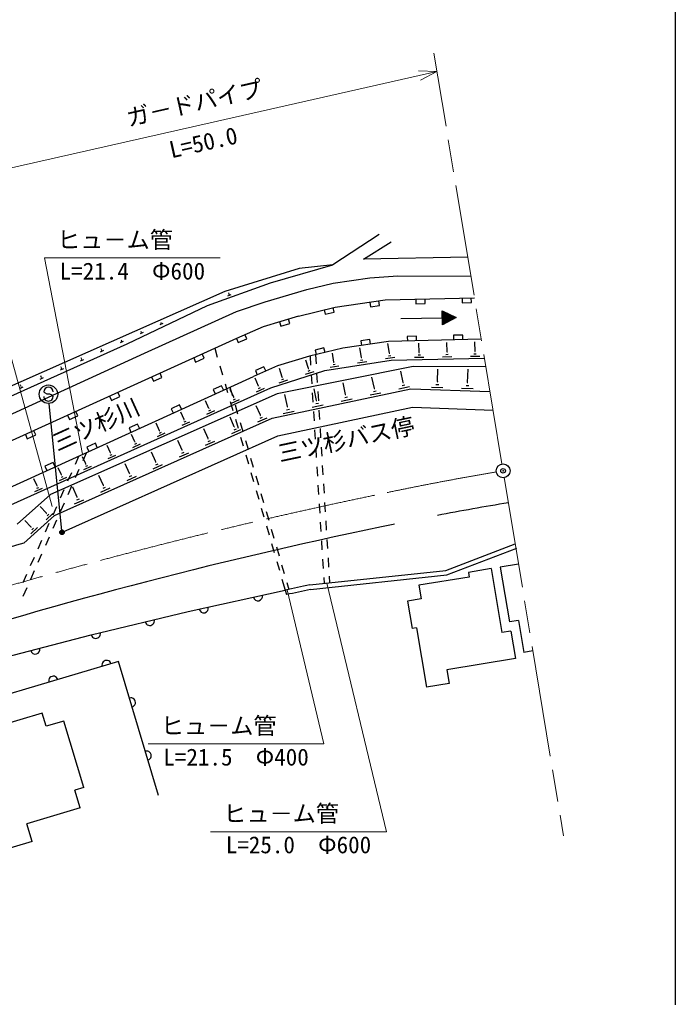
# Model space of a CAD drawing. Units: millimetres, scale not verified. Extents: x 0 to 700000, y -47500 to 447500.
# Drawn here: x 508088 to 579000, y 257696 to 363408 of the extents above; entities that cross this region are included whole.
import ezdxf
from ezdxf.enums import TextEntityAlignment as Align

# ---------------------------------------------------------------- set-up
doc = ezdxf.new("R2010")
doc.units = ezdxf.units.MM
doc.header["$LTSCALE"] = 1000
doc.header["$PDMODE"] = 32
doc.header["$PDSIZE"] = 500
doc.linetypes.add('CHAIN', pattern=[18.5, 12, -1.5, 3.5, -1.5])
doc.layers.add('作業ﾚｲﾔ1', color=7, linetype='Continuous', lineweight=25)
doc.styles.add('@ＭＳ ゴシック', font='')
doc.styles.add('ＭＳ ゴシック', font='')
doc.styles.get('@ＭＳ ゴシック').set_extended_font_data('@MS Gothic')
doc.styles.get('ＭＳ ゴシック').set_extended_font_data('MS Gothic')

msp = doc.modelspace()

# ---------------------------------------------------------------- linework, layer by layer
at = {"layer": '作業ﾚｲﾔ1'}
for p, q in [((579000, 20000), (579000, 370000)), ((546972, 340159), (541949, 336884)), ((545291, 337490), (548254, 339381)), ((556543, 337715), (545291, 337490)), ((538323, 336490), (530277, 334013)), ((535206, 334957), (541949, 336884)), ((541949, 336884), (538323, 336490)), ((541992, 334905), (545942, 335493)), ((545942, 335493), (548989, 335704)), ((548989, 335704), (556880, 335677)), ((528423, 332489), (535206, 334957)), ((534637, 332909), (539134, 334233)), ((539134, 334233), (541992, 334905)), ((530277, 334013), (503337, 322069)), ((530610, 333551), (530981, 333686)), ((530728, 333804), (530700, 333882)), ((530716, 333694), (530808, 333728)), ((530717, 333800), (530740, 333808)), ((542198, 332319), (547615, 333101)), ((547009, 332508), (546938, 333003)), ((547615, 333101), (557268, 333334)), ((550930, 333181), (550942, 332681)), ((551941, 332705), (551929, 333205)), ((555928, 333302), (555940, 332802)), ((556940, 332826), (556928, 333326)), ((519734, 328335), (528423, 332489)), ((531527, 331858), (534637, 332909)), ((538247, 331361), (542198, 332319)), ((541021, 332033), (541139, 331547)), ((542111, 331783), (541993, 332269)), ((545948, 332860), (546019, 332365)), ((546019, 332365), (547009, 332508)), ((550942, 332681), (551941, 332705)), ((555940, 332802), (556940, 332826)), ((521608, 327361), (531527, 331858)), ((538247, 331361), (534412, 330204)), ((537294, 330551), (537150, 331030)), ((541139, 331547), (542111, 331783)), ((549297, 331076), (553796, 331159)), ((553810, 330409), (553782, 331909)), ((553782, 331909), (555296, 331186)), ((553984, 331812), (553784, 331809)), ((554186, 331716), (553786, 331709)), ((554388, 331620), (553788, 331609)), ((554589, 331523), (553790, 331509)), ((554791, 331427), (553791, 331409)), ((554993, 331331), (553793, 331309)), ((555195, 331234), (553795, 331209)), ((555197, 331134), (553797, 331109)), ((554999, 331031), (553799, 331009)), ((554800, 330927), (553801, 330909)), ((555296, 331186), (553810, 330409)), ((523294, 330433), (523606, 330575)), ((523370, 330656), (523389, 330664)), ((523380, 330660), (523374, 330671)), ((523376, 330564), (523454, 330600)), ((534412, 330204), (531535, 328945)), ((536193, 330741), (536337, 330263)), ((536337, 330263), (537294, 330551)), ((554602, 330823), (553802, 330809)), ((554404, 330720), (553804, 330709)), ((554206, 330616), (553806, 330609)), ((554008, 330513), (553808, 330509)), ((531535, 328945), (499618, 314405)), ((521154, 329461), (521474, 329606)), ((521241, 329694), (521230, 329718)), ((521231, 329689), (521251, 329698)), ((521237, 329595), (521318, 329632)), ((531535, 328945), (531736, 328487)), ((531736, 328487), (532652, 328888)), ((532652, 328888), (532451, 329346)), ((545962, 328821), (544972, 328678)), ((546034, 328326), (545962, 328821)), ((558010, 328851), (547993, 328609)), ((551000, 329182), (550001, 329158)), ((550001, 329158), (550013, 328658)), ((551012, 328682), (551000, 329182)), ((555999, 329302), (554999, 329278)), ((554999, 329278), (555011, 328778)), ((556011, 328803), (555999, 329302)), ((491542, 315731), (519734, 328335)), ((516938, 327749), (516914, 327800)), ((516927, 327744), (516948, 327754)), ((519004, 328484), (519333, 328633)), ((519094, 328723), (519077, 328761)), ((519084, 328719), (519104, 328728)), ((519090, 328622), (519172, 328660)), ((529190, 327877), (529470, 326917)), ((543052, 327895), (539428, 327017)), ((541003, 327913), (540031, 327677)), ((541121, 327427), (541003, 327913)), ((547993, 328609), (543052, 327895)), ((545051, 326872), (544889, 327908)), ((544972, 328678), (545044, 328183)), ((548076, 327344), (547915, 328379)), ((551293, 327410), (551274, 328428)), ((554308, 327471), (554288, 328500)), ((557331, 327532), (557311, 328573)), ((506877, 320594), (521608, 327361)), ((514678, 326518), (515025, 326676)), ((514773, 326771), (514743, 326835)), ((514762, 326766), (514783, 326776)), ((514769, 326664), (514855, 326704)), ((516845, 327503), (517184, 327657)), ((516934, 327645), (517018, 327684)), ((526918, 326842), (527126, 326387)), ((527126, 326387), (528036, 326802)), ((528036, 326802), (527828, 327257)), ((539428, 327017), (535969, 325974)), ((539494, 327033), (539555, 326035)), ((540031, 327677), (540149, 327191)), ((540086, 327176), (540147, 326178)), ((542074, 326366), (541923, 327332)), ((545019, 326868), (545083, 326877)), ((547644, 326752), (548668, 326912)), ((547988, 327068), (548244, 327108)), ((548044, 327339), (548108, 327349)), ((548272, 326597), (558352, 326788)), ((550797, 326895), (551808, 326914)), ((551171, 327155), (551424, 327159)), ((551261, 327409), (551324, 327410)), ((553808, 326952), (554826, 326971)), ((554185, 327214), (554440, 327219)), ((554276, 327470), (554340, 327471)), ((556827, 327009), (557853, 327029)), ((557207, 327273), (557464, 327278)), ((557299, 327531), (557363, 327533)), ((512501, 325529), (512858, 325691)), ((512598, 325788), (512563, 325866)), ((512587, 325783), (512610, 325793)), ((512594, 325679), (512684, 325719)), ((529750, 325957), (530029, 324997)), ((535969, 325974), (533370, 324836)), ((534498, 325875), (533582, 325475)), ((534698, 325417), (534498, 325875)), ((550655, 325913), (535952, 322958)), ((536482, 324753), (536179, 325690)), ((539328, 325687), (539035, 326594)), ((539299, 325677), (539357, 325696)), ((541103, 325481), (548272, 326597)), ((541678, 325823), (542616, 325969)), ((541993, 326113), (542228, 326149)), ((542045, 326361), (542103, 326370)), ((544619, 326281), (545642, 326440)), ((544963, 326597), (545218, 326637)), ((558502, 325880), (550655, 325913)), ((553275, 324264), (553321, 325615)), ((556530, 324177), (556578, 325602)), ((501483, 310310), (533370, 324836)), ((510316, 324536), (510681, 324702)), ((510415, 324802), (510374, 324893)), ((510404, 324797), (510427, 324807)), ((510411, 324690), (510503, 324731)), ((522368, 324769), (522576, 324314)), ((522576, 324314), (523486, 324729)), ((523486, 324729), (523278, 325184)), ((533935, 323792), (533554, 324638)), ((533582, 325475), (533782, 325016)), ((535255, 323590), (541103, 325481)), ((536442, 324488), (536670, 324562)), ((536454, 324744), (536511, 324762)), ((539011, 325067), (539948, 325370)), ((539286, 325415), (539521, 325490)), ((539617, 325036), (539678, 324038)), ((540209, 325180), (540270, 324182)), ((546449, 323526), (546188, 324760)), ((549550, 324174), (549293, 325384)), ((503199, 309179), (535255, 323590)), ((508121, 323539), (508496, 323709)), ((508223, 323811), (508176, 323916)), ((508212, 323806), (508235, 323817)), ((508219, 323696), (508313, 323739)), ((529932, 323819), (529022, 323405)), ((530139, 323364), (529932, 323819)), ((530309, 324037), (530588, 323076)), ((530830, 323679), (531109, 322719)), ((533696, 323164), (534563, 323553)), ((533908, 323780), (533962, 323804)), ((533924, 323526), (534140, 323624)), ((535395, 320329), (550384, 323500)), ((536174, 324150), (537085, 324445)), ((540201, 322220), (539930, 323502)), ((543333, 322875), (543067, 324133)), ((546413, 323518), (546485, 323533)), ((549101, 323485), (550238, 323725)), ((549468, 323859), (549752, 323919)), ((549514, 324166), (549585, 324181)), ((550384, 323500), (558945, 323209)), ((552643, 323674), (553865, 323632)), ((553112, 323963), (553417, 323953)), ((553237, 324265), (553313, 324262)), ((555873, 323563), (557143, 323520)), ((556360, 323865), (556678, 323854)), ((556490, 324178), (556570, 324176)), ((510814, 323046), (510714, 323165)), ((511059, 322907), (510814, 323046)), ((511359, 322905), (511059, 322907)), ((511604, 322793), (511359, 322905)), ((535952, 322958), (511438, 312057)), ((511710, 322657), (511604, 322793)), ((517818, 322696), (518026, 322241)), ((518026, 322241), (518936, 322656)), ((518936, 322656), (518728, 323111)), ((529022, 323405), (529229, 322950)), ((531247, 322580), (530871, 323416)), ((531220, 322568), (531274, 322592)), ((537053, 321563), (536777, 322869)), ((539739, 323040), (539801, 322042)), ((540332, 323184), (540393, 322186)), ((543249, 322552), (543541, 322614)), ((543296, 322867), (543369, 322883)), ((545995, 322827), (547148, 323071)), ((546366, 323207), (546654, 323268)), ((512664, 308127), (511307, 321911)), ((525382, 321747), (524472, 321332)), ((525589, 321292), (525382, 321747)), ((528566, 321371), (528195, 322198)), ((528540, 321359), (528593, 321383)), ((530868, 322116), (531148, 321156)), ((531011, 321956), (531871, 322343)), ((531236, 322316), (531452, 322413)), ((531389, 321759), (531668, 320798)), ((534129, 320634), (533667, 321668)), ((536018, 318417), (550559, 321493)), ((537015, 321555), (537090, 321571)), ((539734, 321503), (540919, 321753)), ((540115, 321893), (540412, 321956)), ((540164, 322213), (540238, 322228)), ((542872, 322167), (544041, 322414)), ((550559, 321493), (559278, 321196)), ((511862, 309804), (535395, 320329)), ((513268, 320624), (513475, 320169)), ((513475, 320169), (514385, 320583)), ((514385, 320583), (514178, 321038)), ((524472, 321332), (524679, 320877)), ((525892, 320165), (525525, 320982)), ((528331, 320752), (529185, 321136)), ((528556, 321109), (528769, 321205)), ((531307, 319374), (530843, 320412)), ((533854, 319914), (534849, 320359)), ((534098, 320620), (534160, 320648)), ((534116, 320330), (534365, 320441)), ((536580, 320835), (537780, 321090)), ((536966, 321231), (537266, 321294)), ((539862, 321044), (539924, 320046)), ((540455, 321188), (540516, 320189)), ((520832, 319674), (519922, 319259)), ((519922, 319259), (520129, 318804)), ((521039, 319219), (520832, 319674)), ((523224, 318961), (522861, 319769)), ((525659, 319550), (526506, 319931)), ((525866, 320153), (525918, 320176)), ((525881, 319905), (526093, 320000)), ((531276, 319360), (531339, 319387)), ((531427, 320196), (531707, 319236)), ((531948, 319838), (532228, 318878)), ((508718, 318551), (508925, 318096)), ((508925, 318096), (509835, 318510)), ((509835, 318510), (509628, 318965)), ((512815, 308039), (536018, 318417)), ((520562, 317761), (520203, 318559)), ((522992, 318352), (523834, 318730)), ((523198, 318949), (523250, 318973)), ((523213, 318704), (523424, 318798)), ((528482, 318112), (528016, 319155)), ((531032, 318652), (532029, 319098)), ((531294, 319068), (531544, 319180)), ((531986, 318276), (532266, 317316)), ((539985, 319048), (540046, 318050)), ((540577, 319191), (540639, 318193)), ((516282, 317601), (515372, 317186)), ((515372, 317186), (515579, 316731)), ((516489, 317146), (516282, 317601)), ((517907, 316563), (517552, 317352)), ((520332, 317156), (521167, 317531)), ((520536, 317749), (520588, 317772)), ((520552, 317505), (520760, 317599)), ((525654, 316849), (525186, 317897)), ((528206, 317388), (529207, 317835)), ((528451, 318098), (528514, 318126)), ((528469, 317806), (528719, 317918)), ((532507, 317918), (532787, 316958)), ((540700, 317195), (540762, 316197)), ((514496, 316238), (514093, 315323)), ((515258, 315368), (514907, 316148)), ((515316, 316612), (514913, 315697)), ((517679, 315963), (518507, 316335)), ((517881, 316552), (517933, 316575)), ((517896, 316309), (518103, 316403)), ((522823, 315584), (522352, 316637)), ((525377, 316123), (526381, 316571)), ((525623, 316835), (525686, 316863)), ((525641, 316542), (525892, 316654)), ((532546, 316356), (532825, 315396)), ((540108, 317052), (540169, 316053)), ((511732, 315528), (510822, 315113)), ((510822, 315113), (511029, 314658)), ((511939, 315073), (511732, 315528)), ((515031, 314772), (515854, 315142)), ((515232, 315357), (515283, 315380)), ((515247, 315117), (515453, 315209)), ((519989, 314319), (519516, 315376)), ((522545, 314856), (523552, 315306)), ((522792, 315570), (522855, 315599)), ((522810, 315276), (523062, 315389)), ((533067, 315998), (533346, 315038)), ((540231, 315055), (540292, 314057)), ((540823, 315199), (540884, 314201)), ((512615, 314177), (512269, 314946)), ((512589, 314165), (512640, 314188)), ((512605, 313927), (512809, 314018)), ((513689, 314408), (513286, 313493)), ((514510, 314782), (514106, 313867)), ((517152, 313052), (516677, 314113)), ((519710, 313588), (520720, 314040)), ((519958, 314305), (520021, 314333)), ((519976, 314010), (520228, 314123)), ((533105, 314435), (533385, 313475)), ((533626, 314078), (533905, 313118)), ((509979, 312987), (509637, 313748)), ((509953, 312976), (510004, 312999)), ((512390, 313585), (513206, 313952)), ((513703, 312952), (513299, 312037)), ((517120, 313037), (517184, 313066)), ((540354, 313059), (540415, 312061)), ((540946, 313203), (541007, 312205)), ((511438, 312057), (507829, 308860)), ((509756, 312401), (510565, 312765)), ((509968, 312740), (510171, 312831)), ((512882, 312578), (512479, 311663)), ((514312, 311783), (513835, 312849)), ((516872, 312319), (517885, 312772)), ((517139, 312742), (517392, 312855)), ((533664, 312515), (533944, 311555)), ((534185, 312157), (534465, 311197)), ((512896, 311122), (512493, 310207)), ((514031, 311048), (515047, 311502)), ((514280, 311769), (514343, 311797)), ((514298, 311472), (514552, 311586)), ((540476, 311063), (540538, 310065)), ((541069, 311206), (541130, 310208)), ((511862, 309804), (508539, 306800)), ((510996, 310033), (510329, 310771)), ((510961, 309326), (511703, 309997)), ((510973, 310012), (511020, 310054)), ((511071, 309763), (511257, 309931)), ((512075, 310748), (511672, 309833)), ((534223, 310595), (534503, 309635)), ((534744, 310237), (535024, 309277)), ((509327, 308523), (508659, 309262)), ((511269, 308918), (510865, 308003)), ((512089, 309292), (511686, 308377)), ((540599, 309067), (540661, 308069)), ((541192, 309210), (541253, 308212)), ((509291, 307817), (510033, 308488)), ((509304, 308502), (509350, 308544)), ((509402, 308254), (509587, 308422)), ((534783, 308675), (535062, 307715)), ((535303, 308317), (535583, 307357)), ((510462, 307088), (510058, 306173)), ((511282, 307461), (510879, 306546)), ((535342, 306755), (535622, 305794)), ((540722, 307070), (540784, 306072)), ((541314, 307214), (541376, 306216)), ((554183, 303865), (561673, 306733)), ((510476, 305631), (510072, 304716)), ((535863, 306397), (536142, 305437)), ((554301, 303375), (561851, 306266)), ((509655, 305258), (509252, 304343)), ((535901, 304834), (536181, 303874)), ((536422, 304477), (536702, 303516)), ((540845, 305074), (540906, 304076)), ((541437, 305218), (541499, 304220)), ((562036, 304539), (560063, 304213)), ((508848, 303428), (508445, 302513)), ((509669, 303801), (509265, 302886)), ((539466, 302283), (554183, 303865)), ((559076, 304049), (556610, 303641)), ((556610, 303641), (556691, 303147)), ((559076, 304049), (560220, 297143)), ((560063, 304213), (561043, 298293)), ((536460, 302914), (536807, 301725)), ((536981, 302556), (537199, 301808)), ((539544, 301788), (554301, 303375)), ((540968, 303078), (541007, 302448)), ((541560, 303222), (541604, 302513)), ((556691, 303147), (551265, 302249)), ((508862, 301971), (508459, 301056)), ((526303, 299401), (536807, 301725)), ((536807, 301725), (536947, 301244)), ((551265, 302249), (551510, 300769)), ((551510, 300769), (550030, 300524)), ((550030, 300524), (550521, 297564)), ((515843, 296888), (526303, 299401)), ((562029, 298456), (561043, 298293)), ((562029, 298456), (562601, 295003)), ((551014, 297646), (550521, 297564)), ((551014, 297646), (552076, 291233)), ((561206, 297307), (560220, 297143)), ((561206, 297307), (561696, 294347)), ((505430, 294188), (515843, 296888)), ((563588, 295167), (562601, 295003)), ((518801, 294024), (494684, 286864)), ((523108, 279516), (518801, 294024)), ((561696, 294347), (554297, 293122)), ((554297, 293122), (554542, 291642)), ((554542, 291642), (552076, 291233)), ((510547, 288444), (504796, 286737)), ((510974, 287006), (510547, 288444)), ((512892, 287576), (510974, 287006)), ((515026, 280386), (512892, 287576)), ((515026, 280386), (514067, 280101)), ((514637, 278184), (514067, 280101)), ((514637, 278184), (508885, 276476)), ((509454, 274559), (508885, 276476)), ((509454, 274559), (499868, 271713))]:
    msp.add_line(p, q, dxfattribs=at)
at = {"layer": '作業ﾚｲﾔ1', "linetype": 'CHAIN', "lineweight": 13}
for p, q in [((560243, 315365), (552891, 359770)), ((560488, 313886), (566900, 275163))]:
    msp.add_line(p, q, dxfattribs=at)
at = {"layer": '作業ﾚｲﾔ1', "lineweight": 13}
for p, q in [((553218, 357797), (501853, 346184)), ((553218, 357797), (551219, 357876)), ((551448, 356866), (553218, 357797)), ((511596, 310768), (501322, 348112)), ((510787, 337633), (529787, 337633)), ((514906, 316425), (510787, 337633)), ((547743, 275613), (541305, 302481)), ((540997, 285096), (537003, 301767)), ((521997, 285096), (540997, 285096)), ((528743, 275613), (547743, 275613))]:
    msp.add_line(p, q, dxfattribs=at)
at = {"layer": '作業ﾚｲﾔ1'}
for centre, radius in [((511209, 322906), 1000), ((560366, 314625), 750), ((512678, 307978), 150), ((512678, 307978), 120), ((512678, 307978), 90), ((512678, 307978), 60), ((512678, 307978), 30)]:
    msp.add_circle(centre, radius, dxfattribs=at)
for centre, radius, start, end in [((511214, 323161), 500, 359.55488, 179.55488), ((511210, 322661), 500, 179.55488, 359.55488), ((609371, 18655), 296500, 99.40151, 100.90859), ((609371, 18655), 296500, 101.81918, 102.09939), ((655706, -213032), 532762, 101.74893, 107.73344), ((655706, -213032), 540262, 105.80698, 108.58397), ((661176, -285032), 599793, 101.70773, 101.96729), ((661176, -285032), 599293, 101.71005, 101.96373), ((533863, 301074), 500, 192.48111, 12.48111), ((528005, 299777), 500, 192.48111, 12.48111), ((522164, 298406), 500, 193.50875, 13.50875), ((516330, 297004), 500, 193.50875, 13.50875), ((509786, 295317), 500, 194.53638, 14.53638), ((517491, 293635), 500, 16.53484, 196.53484), ((511739, 291928), 500, 16.53484, 196.53484), ((520120, 289582), 500, 286.53484, 106.53484), ((521827, 283830), 500, 286.53484, 106.53484)]:
    msp.add_arc(centre, radius, start, end, dxfattribs=at)
at = {"layer": '作業ﾚｲﾔ1', "linetype": 'CHAIN', "lineweight": 13}
for centre, radius, start, end in [((609371, 18655), 300000, 99.54475, 102.09734), ((655706, -213032), 536262, 101.75007, 108.58804)]:
    msp.add_arc(centre, radius, start, end, dxfattribs=at)
at = {"layer": '作業ﾚｲﾔ1'}
for p in [(560366, 314625), (560366, 314625), (560366, 314625), (512678, 307978)]:
    msp.add_point(p, dxfattribs=at)

# ---------------------------------------------------------------- texts
at = {"layer": '作業ﾚｲﾔ1', "style": 'ＭＳ ゴシック'}
for s, rotation, p in [('ガ－ドパイプ', 12.74, (527315, 352966)), ('三ツ杉川', 24.492, (516954, 318284))]:
    msp.add_text(s, height=1833, rotation=rotation, dxfattribs=at).set_placement(p, align=Align.BOTTOM_CENTER)
at = {"layer": '作業ﾚｲﾔ1', "style": '@ＭＳ ゴシック'}
msp.add_text('L=50.0', height=1833, rotation=12.74, dxfattribs=at).set_placement((527756, 351015), align=Align.TOP_CENTER)
at = {"layer": '作業ﾚｲﾔ1', "style": 'ＭＳ ゴシック'}
for p in [(512162, 338133), (523372, 285596), (530118, 276113)]:
    msp.add_text('ヒュ－ム管', height=1833, dxfattribs=at).set_placement(p, align=Align.BOTTOM_LEFT)
for s, p in [('L=21.4\u3000Φ600', (520287, 337133)), ('L=21.5\u3000Φ400', (531497, 284596)), ('L=25.0\u3000Φ600', (538243, 275113))]:
    msp.add_text(s, height=1833, dxfattribs=at).set_placement(p, align=Align.TOP_CENTER)
msp.add_text('三ツ杉バス停', height=1833, rotation=11.946, dxfattribs=at).set_placement((543383, 318028), align=Align.MIDDLE_CENTER)

doc.saveas('drawing.dxf')
